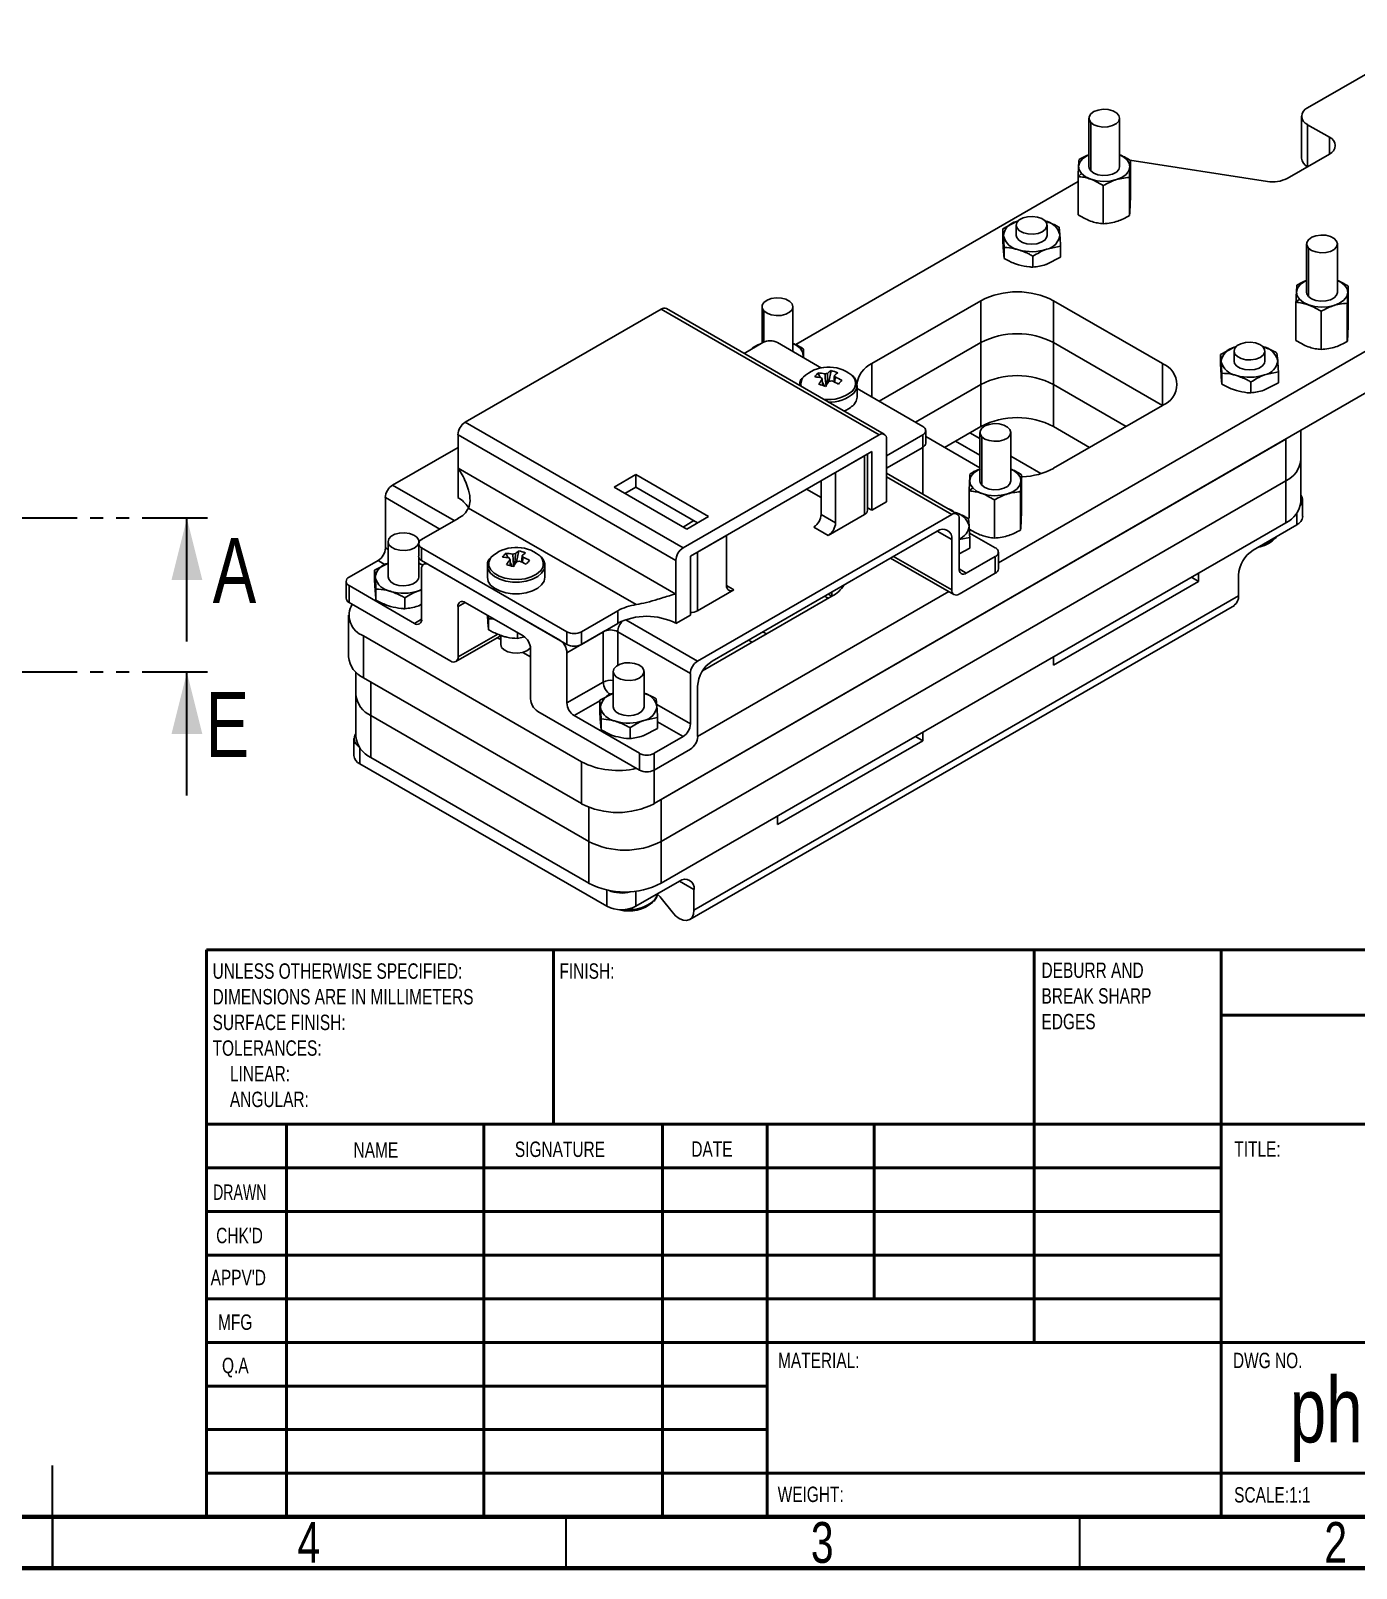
# Model space of a CAD drawing. Header units: millimetres. Extents: x 15 to 415, y 5 to 292.
# Drawn here: x 212.9 to 342, y 5 to 154.8 of the extents above; entities that cross this region are included whole.
import ezdxf

# ---------------------------------------------------------------- set-up
doc = ezdxf.new("R2010")
doc.units = ezdxf.units.MM
doc.linetypes.add('PHANTOM', pattern=[12.7, 6.35, -1.27, 1.27, -1.27, 1.27, -1.27])
doc.styles.add('SLDTEXTSTYLE0', font='TXT', dxfattribs={"width": 0.75})
doc.styles.add('SLDTEXTSTYLE1', font='TXT', dxfattribs={"width": 0.686449})

# ---------------------------------------------------------------- blocks, each defined once
blk = doc.blocks.new('SW_NOTE_0')
at = {"color": 0, "linetype": 'Continuous', "lineweight": 0, "char_height": 1.5, "attachment_point": 1, "style": 'SLDTEXTSTYLE0'}
for s, insert in [('UNLESS OTHERWISE SPECIFIED:', (0, 1.93)), ('DIMENSIONS ARE IN MILLIMETERS', (0, -0.57)), ('SURFACE FINISH:', (0, -3.07)), ('TOLERANCES:', (0, -5.57)), ('LINEAR:', (1.69, -8.07)), ('ANGULAR:', (1.69, -10.57))]:
    blk.add_mtext(s, dxfattribs=dict(at, insert=insert))
blk = doc.blocks.new('SW_NOTE_0_1')
at = {"color": 0, "linetype": 'Continuous', "lineweight": 0, "char_height": 1.5, "attachment_point": 1, "style": 'SLDTEXTSTYLE0'}
for s, insert in [('DEBURR AND', (0, 1.93)), ('BREAK SHARP', (0, -0.57)), ('EDGES', (0, -3.07))]:
    blk.add_mtext(s, dxfattribs=dict(at, insert=insert))

msp = doc.modelspace()

# ---------------------------------------------------------------- linework, layer by layer
at = {"color": 7, "linetype": 'Continuous', "lineweight": 25}
for p, q in [((350.24, 154.76), (337.22, 147.24)), ((315.92, 146.24), (315.92, 141.53)), ((316.1, 145.83), (316.1, 141.12)), ((318.92, 141.53), (318.92, 146.24)), ((336.63, 146.43), (336.63, 142.34)), ((337.22, 145.61), (339.34, 144.38)), ((339.34, 142.75), (335.24, 140.38)), ((315.22, 140.85), (314.87, 140.56)), ((333.31, 140.08), (319.92, 142.15)), ((319.97, 142.13), (319.97, 138.42)), ((314.87, 140.06), (287.38, 124.19)), ((314.87, 140.56), (314.87, 136.84)), ((317.33, 139.68), (317.33, 135.96)), ((319.88, 140.46), (319.88, 136.75)), ((369.75, 139.08), (307.11, 102.92)), ((369.75, 135), (273.58, 79.48)), ((307.53, 135.48), (308.87, 136.17)), ((307.53, 134.41), (307.53, 135.48)), ((308.85, 135.81), (308.85, 134.83)), ((309.03, 136.23), (308.87, 136.17)), ((311.85, 134.83), (311.85, 135.81)), ((313.03, 135.62), (313.1, 134.9)), ((307.67, 133.65), (307.6, 134.77)), ((307.67, 132.58), (307.6, 133.3)), ((307.67, 132.58), (307.67, 133.65)), ((313.16, 133.78), (311.82, 133.49)), ((313.16, 132.72), (313.16, 133.78)), ((337.13, 134), (337.13, 129.28)), ((337.31, 133.59), (337.31, 128.87)), ((340.13, 129.28), (340.13, 134)), ((310.48, 131.73), (310.48, 132.8)), ((313.16, 132.72), (311.82, 132.02)), ((341.18, 129.89), (341.18, 126.17)), ((274.29, 127.65), (255.2, 116.63)), ((295.5, 115.4), (274.29, 127.65)), ((296, 115.45), (274.79, 127.7)), ((284.1, 127.87), (284.1, 124.33)), ((287.1, 123.52), (287.1, 127.87)), ((294.79, 122.34), (305.4, 128.46)), ((305.4, 124.38), (305.4, 128.46)), ((312.47, 128.46), (323.08, 122.34)), ((312.47, 128.46), (312.47, 124.38)), ((336.43, 128.6), (336.09, 128.31)), ((336.09, 128.31), (336.09, 124.59)), ((338.54, 127.43), (338.54, 123.72)), ((341.09, 128.22), (341.09, 124.5)), ((282.36, 123.33), (284.19, 124.38)), ((285.6, 124.38), (289.9, 121.9)), ((305.4, 124.38), (295.5, 118.67)), ((305.4, 120.3), (305.4, 124.38)), ((323.08, 118.26), (312.47, 124.38)), ((312.47, 124.38), (312.47, 120.3)), ((288.15, 123.76), (288.15, 122.91)), ((328.75, 123.23), (330.09, 123.93)), ((328.75, 122.17), (328.75, 123.23)), ((330.06, 123.57), (330.06, 122.59)), ((330.24, 123.98), (330.09, 123.93)), ((333.06, 122.59), (333.06, 123.57)), ((334.24, 123.37), (334.31, 122.65)), ((289.56, 121.42), (289.77, 120.98)), ((290.83, 121.65), (290.6, 120.59)), ((328.88, 121.4), (328.82, 122.52)), ((328.88, 120.33), (328.88, 121.4)), ((334.38, 121.54), (333.04, 121.25)), ((334.38, 120.47), (334.38, 121.54)), ((287.75, 120.22), (287.75, 120.22)), ((289.98, 120.54), (290.15, 120.16)), ((293.35, 119.08), (293.35, 120.22)), ((293.35, 120.18), (293.35, 120.22)), ((293.38, 119.89), (293.35, 120.03)), ((293.35, 119.91), (299.74, 116.22)), ((305.4, 120.3), (299.04, 116.63)), ((305.4, 116.22), (305.4, 120.3)), ((319.54, 116.22), (312.47, 120.3)), ((312.47, 120.3), (312.47, 116.22)), ((328.88, 120.33), (328.82, 121.05)), ((331.7, 119.49), (331.7, 120.55)), ((334.38, 120.47), (333.04, 119.78)), ((312.47, 112.14), (323.08, 118.26)), ((275.7, 103.16), (254.49, 115.4)), ((254.49, 112.14), (254.49, 115.4)), ((255.2, 116.63), (276.41, 104.38)), ((295.5, 115.4), (276.41, 104.38)), ((296.21, 113.36), (299.74, 115.4)), ((299.74, 114.18), (299.74, 115.4)), ((300.04, 114.59), (300.04, 115.81)), ((305.4, 116.22), (301.87, 114.18)), ((305.31, 115.04), (304.34, 115.6)), ((305.31, 115.63), (305.31, 110.91)), ((308.31, 110.91), (308.31, 115.63)), ((316, 114.18), (312.47, 116.22)), ((336.56, 108.87), (336.56, 115.84)), ((248.12, 110.5), (254.49, 114.18)), ((335.1, 114.99), (274.29, 79.89)), ((296.21, 111.73), (296.21, 115)), ((299.74, 114.18), (296.21, 112.14)), ((296.21, 112.14), (299.74, 114.18)), ((299.74, 109.62), (299.74, 114.18)), ((300.04, 115.23), (305.31, 112.19)), ((305.31, 113.41), (302.92, 114.79)), ((305.49, 115.22), (305.49, 110.5)), ((335.1, 110.91), (335.1, 114.99)), ((277.12, 103.57), (294.79, 113.77)), ((291.26, 111.73), (294.09, 113.36)), ((294.09, 107.65), (294.09, 113.36)), ((294.38, 108.06), (294.38, 113.53)), ((294.79, 113.77), (294.79, 108.06)), ((311.25, 111.62), (308.31, 113.31)), ((254.49, 112.14), (275.7, 99.89)), ((254.49, 109.28), (254.49, 112.14)), ((269.69, 110.3), (271.81, 111.53)), ((278.88, 107.44), (271.81, 111.53)), ((271.81, 110.3), (271.81, 111.53)), ((335.1, 110.91), (274.29, 75.8)), ((289.84, 110.91), (289.84, 107.65)), ((291.26, 111.73), (291.26, 106.83)), ((296.21, 108.87), (296.21, 111.73)), ((303.07, 107.7), (296.21, 111.66)), ((309.36, 111.52), (309.36, 107.8)), ((335.1, 106.83), (335.1, 110.91)), ((269.69, 110.3), (276.76, 106.22)), ((270.75, 109.69), (271.81, 110.3)), ((277.82, 106.83), (271.81, 110.3)), ((288.43, 110.1), (289.84, 109.28)), ((304.61, 110.23), (304.27, 109.94)), ((304.27, 109.94), (304.27, 107.29)), ((309.27, 109.85), (309.27, 106.13)), ((247.42, 104.38), (247.42, 109.28)), ((271.84, 98.86), (255.52, 108.27)), ((294.38, 108.29), (294.79, 108.06)), ((294.79, 108.06), (296.21, 108.87)), ((306.72, 109.06), (306.72, 105.35)), ((336.74, 107.44), (336.74, 109.07)), ((250.95, 105.2), (254.49, 107.24)), ((335.1, 106.83), (274.29, 71.72)), ((277.47, 107.04), (276.41, 106.42)), ((278.88, 107.44), (276.76, 106.22)), ((277.82, 93.36), (302.57, 107.65)), ((290.55, 105.61), (289.14, 106.42)), ((289.84, 107.65), (291.26, 106.83)), ((290.55, 105.61), (294.09, 107.65)), ((303.28, 102.34), (303.28, 107.24)), ((304.19, 107.25), (304.26, 106.53)), ((336.16, 106.62), (331.92, 104.17)), ((247.68, 104.99), (247.68, 101.56)), ((250.68, 104.92), (250.68, 104.99)), ((277.82, 103.97), (280.65, 105.61)), ((279.24, 93.36), (301.16, 106.01)), ((280.65, 105.61), (280.65, 100.71)), ((302.57, 100.3), (302.57, 105.2)), ((304.33, 105.41), (303.28, 105.19)), ((306.81, 104.38), (304.3, 105.83)), ((304.33, 104.35), (304.33, 105.41)), ((250.66, 104.79), (250.66, 103.57)), ((250.68, 101.56), (250.68, 103.44)), ((250.95, 104.38), (265.09, 96.22)), ((250.95, 104.38), (250.95, 103.16)), ((259.16, 103.87), (259.36, 103.43)), ((260.42, 104.1), (260.19, 103.03)), ((277.12, 103.57), (277.12, 97.85)), ((277.82, 103.97), (277.82, 98.26)), ((296.62, 103.4), (302.78, 99.84)), ((304.33, 104.35), (303.28, 103.8)), ((306.81, 103.56), (303.99, 101.93)), ((306.81, 101.93), (306.81, 103.56)), ((307.11, 102.34), (307.11, 103.97)), ((243.88, 101.52), (246.71, 103.16)), ((246.37, 102.21), (247.71, 102.9)), ((246.37, 101.14), (246.37, 102.21)), ((251.09, 102.71), (250.68, 102.88)), ((250.95, 103.16), (265.09, 94.99)), ((250.95, 97.44), (250.95, 102.34)), ((251.37, 102.92), (251.16, 102.8)), ((251.66, 102.75), (264.39, 95.4)), ((257.35, 102.66), (257.35, 101.52)), ((259.57, 102.99), (259.75, 102.6)), ((262.94, 102.63), (262.95, 102.66)), ((262.95, 101.52), (262.95, 102.66)), ((275.7, 99.89), (275.7, 103.16)), ((303.28, 99.89), (306.81, 101.93)), ((326.61, 101.93), (326.61, 101.11)), ((243.59, 101.12), (243.59, 99.48)), ((243.88, 100.71), (243.88, 99.07)), ((250.25, 97.03), (243.88, 100.71)), ((246.5, 100.38), (246.44, 101.5)), ((246.5, 99.31), (246.5, 100.38)), ((326.61, 101.11), (312.47, 92.95)), ((326.61, 101.11), (325.91, 101.52)), ((330.5, 99.71), (330.5, 101.72)), ((253.78, 93.36), (243.88, 99.07)), ((246.5, 99.31), (246.44, 100.03)), ((249.32, 98.46), (249.32, 99.53)), ((250.95, 100.29), (250.66, 100.22)), ((250.95, 98.91), (250.66, 98.75)), ((255.2, 99.07), (260.85, 95.81)), ((275.7, 97.03), (275.7, 99.89)), ((277.47, 69.09), (330.5, 99.71)), ((277.82, 98.26), (281.36, 100.3)), ((302.28, 100.13), (277.82, 86.01)), ((290.9, 99.69), (278.3, 92.41)), ((290.55, 99.48), (290.19, 99.69)), ((290.9, 99.69), (290.55, 99.89)), ((243.83, 97.85), (243.83, 93.77)), ((254.49, 98.67), (254.49, 93.77)), ((257.36, 97.83), (257.4, 97.13)), ((257.45, 97.77), (257.47, 97.48)), ((257.47, 97.48), (257.47, 96.41)), ((266.51, 96.22), (270.04, 98.26)), ((270.04, 97.03), (270.04, 98.26)), ((277.12, 97.85), (275.7, 97.03)), ((277.05, 68.18), (330.09, 98.79)), ((258.65, 95.88), (258.65, 94.99)), ((260.28, 96.14), (260.28, 95.57)), ((268.63, 96.22), (265.09, 94.18)), ((265.09, 94.99), (265.09, 96.22)), ((270.04, 97.03), (266.51, 94.99)), ((266.51, 96.22), (266.51, 94.99)), ((268.63, 91.32), (268.63, 96.22)), ((277.12, 92.14), (270.04, 96.22)), ((284.54, 96.01), (284.18, 96.22)), ((266.51, 83.56), (245.3, 95.81)), ((245.3, 95.81), (245.3, 91.73)), ((254.28, 93.31), (258.52, 95.76)), ((258.32, 95.64), (258.65, 95.45)), ((260.28, 95.57), (260.97, 95.72)), ((261.47, 94.59), (261.55, 94.69)), ((261.56, 94.58), (261.56, 89.69)), ((283.12, 95.19), (282.77, 95.4)), ((260.79, 94.21), (261.56, 93.77)), ((265.09, 89.28), (265.09, 94.18)), ((312.47, 93.77), (312.47, 92.95)), ((244.54, 92.29), (244.54, 86.01)), ((266.51, 79.48), (245.3, 91.73)), ((269.61, 92.34), (269.61, 88.91)), ((272.61, 88.91), (272.61, 92.34)), ((277.12, 87.24), (277.12, 92.14)), ((265.09, 89.28), (268.63, 91.32)), ((268.29, 89.56), (269.63, 90.25)), ((277.82, 86.01), (277.82, 90.91)), ((272.17, 82.75), (262.27, 88.46)), ((268.29, 88.49), (268.29, 89.56)), ((268.43, 87.73), (268.36, 88.84)), ((273.79, 89.69), (273.85, 88.98)), ((267.22, 75.8), (246, 88.05)), ((246, 88.05), (246, 83.97)), ((272.17, 84.38), (265.8, 88.05)), ((268.43, 86.66), (268.36, 87.37)), ((268.43, 86.66), (268.43, 87.73)), ((271.24, 85.81), (271.24, 86.88)), ((273.92, 87.86), (272.58, 87.57)), ((273.92, 86.79), (273.92, 87.86)), ((244.36, 85.81), (244.36, 84.17)), ((273.92, 86.79), (272.58, 86.1)), ((273.58, 84.38), (276.41, 86.01)), ((285.6, 77.44), (299.74, 85.6)), ((299.74, 85.6), (299.04, 86.01)), ((299.74, 85.6), (299.74, 86.42)), ((267.22, 71.72), (246, 83.97)), ((272.17, 82.75), (272.17, 84.38)), ((273.58, 82.75), (277.12, 84.79)), ((273.58, 84.38), (273.58, 82.75)), ((244.94, 83.36), (268.98, 69.48)), ((266.51, 79.48), (266.51, 83.56)), ((274.29, 79.89), (274.29, 75.8)), ((285.6, 77.44), (285.6, 78.25)), ((267.22, 71.72), (267.22, 75.8)), ((274.29, 75.8), (274.29, 71.72)), ((271.81, 69.48), (276.05, 71.93)), ((277.47, 69.09), (277.47, 71.11)), ((275.33, 68.93), (274.27, 70.27))]:
    msp.add_line(p, q, dxfattribs=at)
at = {"color": 8, "linetype": 'Continuous', "lineweight": 25}
for p, q in [((337.22, 145.61), (337.22, 141.53)), ((339.34, 142.75), (339.34, 144.38)), ((284.28, 127.47), (284.28, 124.43)), ((294.79, 122.34), (294.79, 119.08)), ((323.08, 118.26), (323.08, 122.34)), ((302.57, 107.65), (296.21, 111.32)), ((248.12, 110.5), (254.13, 107.04)), ((252.72, 106.22), (247.42, 109.28)), ((336.16, 106.62), (336.16, 107.73)), ((302.57, 105.2), (301.16, 106.01)), ((247.42, 104.38), (247.68, 104.23)), ((296.91, 103.56), (302.57, 100.3)), ((247.41, 102.75), (246.71, 103.16)), ((303.28, 102.34), (303.99, 101.93)), ((280.65, 100.71), (281.36, 100.3)), ((255.2, 99.07), (254.49, 98.67)), ((290.9, 99.69), (290.9, 100.1)), ((250.25, 97.03), (250.95, 97.44)), ((270.84, 97.39), (277.82, 93.36)), ((254.49, 93.77), (258.36, 96)), ((270.04, 96.22), (270.04, 92.95)), ((246, 91.32), (246, 88.05)), ((268.29, 89.49), (265.8, 88.05)), ((273.84, 89.13), (277.12, 87.24)), ((276.41, 86.01), (273.92, 87.45)), ((244.94, 84.87), (244.94, 83.36)), ((273.58, 82.75), (273.58, 79.48)), ((267.22, 75.8), (267.22, 79.14)), ((277.47, 71.11), (276.05, 71.93)), ((268.98, 69.48), (268.98, 71.06)), ((271.81, 70.94), (271.81, 69.48))]:
    msp.add_line(p, q, dxfattribs=at)
at = {"color": 7, "linetype": 'PHANTOM', "lineweight": 35}
for p, q in [((230.09, 107.27), (30.45, 107.27)), ((230.09, 92.27), (30.45, 92.27))]:
    msp.add_line(p, q, dxfattribs=at)
at = {"color": 7, "linetype": 'Continuous', "lineweight": 35}
for p, q in [((228.09, 95.27), (228.09, 107.27)), ((228.09, 80.27), (228.09, 92.27)), ((215, 5), (215, 15)), ((215, 10), (215, 5)), ((265, 10), (265, 5)), ((315, 10), (315, 5))]:
    msp.add_line(p, q, dxfattribs=at)
at = {"color": 7, "linetype": 'Continuous', "lineweight": 50}
for p, q in [((230, 65.25), (410, 65.25)), ((230, 65.25), (230, 10)), ((263.8, 48.25), (263.8, 65.25)), ((310.6, 65.25), (310.6, 27)), ((328.8, 65.25), (328.8, 10)), ((410, 58.88), (328.8, 58.88)), ((410, 48.25), (230, 48.25)), ((237.8, 48.25), (237.8, 10)), ((256.99, 48.25), (256.99, 10)), ((274.4, 48.25), (274.4, 10)), ((284.6, 10), (284.6, 48.25)), ((295, 31.25), (295, 48.25)), ((328.8, 44), (230, 44)), ((328.8, 39.75), (230, 39.75)), ((328.8, 35.5), (230, 35.5)), ((328.8, 31.25), (230, 31.25)), ((284.6, 27), (230, 27)), ((284.6, 27), (410, 27)), ((284.6, 22.75), (230, 22.75)), ((284.6, 18.5), (230, 18.5)), ((230, 14.25), (410, 14.25))]:
    msp.add_line(p, q, dxfattribs=at)
at = {"color": 7, "linetype": 'Continuous', "lineweight": 70}
for p, q in [((410, 10), (20, 10)), ((415, 5), (15, 5))]:
    msp.add_line(p, q, dxfattribs=at)
at = {"color": 7, "linetype": 'Continuous', "lineweight": 25, "flags": 128}
for points in [[(316.1, 145.83), (316.4, 145.61), (316.81, 145.45), (317.29, 145.38), (317.78, 145.4), (318.24, 145.52), (318.6, 145.71), (318.84, 145.96), (318.92, 146.24), (318.84, 146.52), (318.61, 146.77), (318.25, 146.97), (317.8, 147.08), (317.3, 147.11), (316.82, 147.04), (316.41, 146.88), (316.1, 146.66), (315.94, 146.39), (315.94, 146.1), (316.1, 145.83)], [(315.22, 140.85), (314.99, 141.2), (314.92, 141.57), (315.03, 141.95), (315.3, 142.29), (315.71, 142.58), (315.92, 142.68)], [(318.92, 142.68), (319.24, 142.52), (319.62, 142.21), (319.85, 141.86), (319.92, 141.48), (319.81, 141.11), (319.54, 140.77), (319.13, 140.48), (318.6, 140.26), (317.99, 140.12), (317.34, 140.09), (316.7, 140.15), (316.1, 140.3), (315.6, 140.54), (315.22, 140.85), (315.22, 140.85)], [(316.1, 141.12), (315.94, 141.39), (315.92, 141.53)], [(318.92, 141.53), (318.92, 141.52), (318.84, 141.24), (318.6, 140.99), (318.24, 140.8), (317.78, 140.69), (317.29, 140.67), (316.81, 140.74), (316.4, 140.89), (316.1, 141.12)], [(311.68, 135.41), (311.38, 135.18), (310.97, 135.02), (310.5, 134.95), (310, 134.97), (309.55, 135.08), (309.18, 135.27), (308.94, 135.52), (308.85, 135.8), (308.92, 136.08), (309.15, 136.33), (309.51, 136.53), (309.96, 136.65), (310.45, 136.68), (310.93, 136.61), (311.35, 136.46), (311.66, 136.24), (311.83, 135.97), (311.83, 135.68), (311.68, 135.41)], [(308.85, 134.83), (308.9, 134.61), (309.11, 134.35), (309.45, 134.14), (309.88, 134.01), (310.37, 133.97), (310.86, 134.02), (311.29, 134.16), (311.62, 134.37), (311.81, 134.63), (311.85, 134.83)], [(337.31, 133.59), (337.61, 133.36), (338.03, 133.21), (338.5, 133.13), (339, 133.16), (339.45, 133.27), (339.81, 133.46), (340.05, 133.71), (340.13, 133.99), (340.05, 134.27), (339.82, 134.53), (339.46, 134.72), (339.01, 134.84), (338.52, 134.86), (338.04, 134.79), (337.62, 134.64), (337.32, 134.41), (337.16, 134.14), (337.15, 133.86), (337.31, 133.59)], [(336.43, 128.6), (336.2, 128.95), (336.14, 129.33), (336.24, 129.7), (336.51, 130.04), (336.92, 130.33), (337.13, 130.44)], [(340.13, 130.44), (340.46, 130.27), (340.84, 129.96), (341.07, 129.61), (341.13, 129.24), (341.03, 128.86), (340.76, 128.52), (340.34, 128.23), (339.81, 128.01), (339.2, 127.88), (338.55, 127.84), (337.91, 127.9), (337.32, 128.06), (336.81, 128.29), (336.43, 128.6), (336.43, 128.6)], [(337.31, 128.87), (337.15, 129.14), (337.13, 129.28)], [(340.13, 129.28), (340.13, 129.28), (340.05, 129), (339.81, 128.75), (339.45, 128.55), (339, 128.44), (338.5, 128.42), (338.03, 128.49), (337.61, 128.65), (337.31, 128.87)], [(284.28, 127.47), (284.58, 127.24), (284.99, 127.08), (285.47, 127.01), (285.96, 127.03), (286.42, 127.15), (286.78, 127.34), (287.02, 127.59), (287.1, 127.87), (287.02, 128.15), (286.79, 128.4), (286.43, 128.6), (285.98, 128.71), (285.48, 128.74), (285, 128.67), (284.59, 128.51), (284.28, 128.29), (284.12, 128.02), (284.12, 127.74), (284.28, 127.47)], [(287.1, 124.31), (287.42, 124.15), (287.8, 123.84), (288.04, 123.49), (288.1, 123.11), (288.08, 122.96)], [(332.89, 123.17), (332.6, 122.94), (332.19, 122.78), (331.71, 122.7), (331.22, 122.72), (330.76, 122.83), (330.39, 123.02), (330.15, 123.27), (330.06, 123.55), (330.14, 123.84), (330.37, 124.09), (330.72, 124.28), (331.17, 124.4), (331.66, 124.43), (332.14, 124.36), (332.56, 124.21), (332.87, 123.99), (333.04, 123.72), (333.05, 123.44), (332.89, 123.17)], [(330.06, 122.59), (330.11, 122.36), (330.32, 122.1), (330.66, 121.9), (331.1, 121.76), (331.59, 121.72), (332.07, 121.77), (332.5, 121.91), (332.83, 122.12), (333.02, 122.39), (333.06, 122.59)], [(293.03, 118.33), (293.27, 118.69), (293.35, 119.08)], [(305.49, 115.22), (305.79, 114.99), (306.21, 114.84), (306.68, 114.77), (307.18, 114.79), (307.63, 114.9), (307.99, 115.09), (308.23, 115.34), (308.31, 115.62), (308.23, 115.91), (308, 116.16), (307.64, 116.35), (307.19, 116.47), (306.7, 116.49), (306.22, 116.42), (305.8, 116.27), (305.5, 116.04), (305.34, 115.77), (305.33, 115.49), (305.49, 115.22)], [(304.61, 110.23), (304.38, 110.58), (304.32, 110.96), (304.42, 111.33), (304.69, 111.67), (305.1, 111.96), (305.31, 112.07)], [(308.31, 112.07), (308.64, 111.9), (309.02, 111.59), (309.25, 111.24), (309.31, 110.87), (309.21, 110.49), (308.94, 110.15), (308.52, 109.86), (307.99, 109.64), (307.38, 109.51), (306.73, 109.47), (306.09, 109.53), (305.5, 109.69), (304.99, 109.92), (304.61, 110.23)], [(305.49, 110.5), (305.33, 110.77), (305.31, 110.91)], [(308.31, 110.91), (308.31, 110.91), (308.23, 110.63), (307.99, 110.38), (307.63, 110.19), (307.18, 110.07), (306.68, 110.05), (306.21, 110.12), (305.79, 110.28), (305.49, 110.5)], [(250.51, 104.59), (250.22, 104.37), (249.81, 104.21), (249.33, 104.13), (248.84, 104.15), (248.38, 104.26), (248.02, 104.45), (247.77, 104.7), (247.69, 104.98), (247.76, 105.26), (247.99, 105.52), (248.35, 105.71), (248.79, 105.83), (249.29, 105.86), (249.77, 105.79), (250.18, 105.64), (250.49, 105.42), (250.66, 105.15), (250.67, 104.86), (250.51, 104.59)], [(247.68, 101.56), (247.74, 101.34), (247.94, 101.08), (248.28, 100.87), (248.72, 100.74), (249.21, 100.7), (249.69, 100.75), (250.12, 100.89), (250.45, 101.1), (250.64, 101.36), (250.68, 101.56)], [(250.95, 100.35), (250.95, 100.35), (250.66, 100.22)], [(257.35, 101.52), (257.35, 101.52), (257.43, 101.13), (257.67, 100.77), (258.05, 100.45), (258.56, 100.19), (259.16, 100.01), (259.81, 99.92), (260.49, 99.92), (261.14, 100.01), (261.74, 100.2), (262.25, 100.46), (262.63, 100.78)], [(262.63, 100.78), (262.87, 101.14), (262.95, 101.52)], [(258.64, 95.88), (258.61, 95.83), (258.52, 95.76), (258.52, 95.76)], [(258.65, 94.99), (258.65, 94.98), (258.73, 94.7), (258.98, 94.45), (259.34, 94.26), (259.8, 94.15), (260.29, 94.13), (260.77, 94.2), (261.18, 94.36), (261.47, 94.59)], [(272.43, 91.94), (272.14, 91.71), (271.73, 91.55), (271.25, 91.48), (270.76, 91.5), (270.3, 91.61), (269.94, 91.8), (269.69, 92.05), (269.61, 92.33), (269.68, 92.61), (269.91, 92.86), (270.27, 93.06), (270.72, 93.18), (271.21, 93.2), (271.69, 93.14), (272.1, 92.99), (272.41, 92.76), (272.58, 92.49), (272.59, 92.21), (272.43, 91.94)], [(269.61, 88.91), (269.66, 88.68), (269.86, 88.43), (270.2, 88.22), (270.64, 88.09), (271.13, 88.04), (271.61, 88.1), (272.04, 88.23), (272.37, 88.45), (272.56, 88.71), (272.61, 88.91)], [(275.33, 68.93), (275.67, 68.56), (276.04, 68.29), (276.41, 68.13), (276.75, 68.09), (277.05, 68.18), (277.28, 68.38), (277.42, 68.7), (277.47, 69.09)]]:
    msp.add_lwpolyline(points, dxfattribs=at)
at = {"color": 8, "linetype": 'Continuous', "lineweight": 25, "flags": 128}
for points in [[(293.03, 119.47), (293.27, 119.83), (293.35, 120.18)], [(257.68, 103.45), (257.64, 103.39), (257.49, 103.01), (257.5, 102.62), (257.68, 102.25), (258.02, 101.92), (258.49, 101.64), (259.06, 101.44), (259.7, 101.33), (260.37, 101.31), (261.03, 101.39), (261.63, 101.57), (262.13, 101.82), (262.52, 102.14)], [(257.35, 102.64), (257.43, 102.27), (257.67, 101.91), (258.05, 101.59), (258.56, 101.33), (259.16, 101.15), (259.81, 101.06), (260.49, 101.06), (261.14, 101.15), (261.74, 101.34), (262.25, 101.6), (262.63, 101.92)], [(262.63, 101.92), (262.87, 102.28), (262.94, 102.63)], [(273.9, 70.68), (273.83, 70.4), (273.59, 70.04)]]:
    msp.add_lwpolyline(points, dxfattribs=at)
at = {"color": 7, "linetype": 'Continuous', "lineweight": 25}
for centre, radius, start, end in [((337.53, 146.43), 0.873, 110.7834, 249.2166), ((339.03, 143.57), 0.873, 290.7834, 69.2166), ((337.63, 142.44), 1.01, 185.6948, 245.6253), ((333.83, 143.11), 3.07, 260.2289, 297.3572), ((309.19, 134.61), 1.6, 101.4493, 174.3177), ((311.34, 134.45), 1.81, 14.4265, 81.0762), ((311.51, 135.06), 1.6, 281.4493, 354.3177), ((309.36, 135.22), 1.81, 194.4265, 261.0762), ((310.35, 137.75), 4.51, 253.6625, 289.1546), ((308.94, 121.64), 7.69, 62.6097, 117.3903), ((274.58, 127.24), 0.503, 65.6929, 125.6176), ((284.89, 123.02), 1.54, 62.6097, 117.3903), ((308.94, 117.56), 7.69, 62.6097, 117.3903), ((330.4, 122.36), 1.6, 101.4493, 174.3177), ((332.55, 122.2), 1.81, 14.4265, 81.0762), ((290.58, 118.39), 3.61, 51.4528, 133.5962), ((291.39, 119.43), 2.7, 132.4681, 143.2989), ((289.32, 116.78), 4.65, 78.8008, 86.9677), ((290.54, 120.33), 1.06, 93.0249, 107.532), ((292.16, 119.56), 2.48, 122.5207, 132.5263), ((289.92, 117.45), 4.3, 68.6623, 77.8027), ((292.82, 119.36), 2.48, 122.5207, 132.5263), ((295.83, 120.05), 2.51, 114.3747, 174.3052), ((322.3, 120.3), 2.18, 290.7834, 69.2166), ((330.57, 122.97), 1.81, 194.4265, 261.0762), ((332.72, 122.81), 1.6, 281.4493, 354.3177), ((288.98, 116.4), 4.65, 78.8008, 86.9677), ((295.29, 116.75), 6.7, 142.7229, 147.8771), ((287.07, 110.69), 9.96, 71.2611, 75.2039), ((290.16, 121.02), 0.292, 191.3397, 225.7655), ((295.95, 116.55), 6.7, 142.7229, 147.8771), ((290.56, 121.67), 1.06, 273.0249, 287.532), ((288.55, 114.93), 6.18, 61.0865, 67.8401), ((290.94, 120.98), 0.292, 11.3397, 45.7655), ((288.89, 115.31), 6.18, 61.0865, 67.8401), ((306.5, 107.16), 19.94, 137.1499, 138.6171), ((308.94, 113.48), 7.69, 62.6097, 117.3903), ((331.56, 125.51), 4.51, 253.6625, 289.1546), ((291.21, 120.14), 2.56, 289.8499, 315.1754), ((308.94, 109.39), 7.69, 62.6097, 117.3903), ((256.02, 115.33), 1.54, 122.6055, 177.3945), ((295.78, 115.07), 0.437, 350.786, 129.2033), ((299.59, 115.81), 0.437, 290.7834, 69.2166), ((299.54, 114.64), 0.503, 294.3747, 354.3052), ((334.06, 113.2), 2.51, 294.3747, 354.3052), ((309.14, 118.36), 7.06, 272.4759, 298.1835), ((248.95, 109.21), 1.54, 122.6055, 177.3945), ((335.98, 109.07), 0.757, 317.0901, 39.5357), ((253.34, 107.09), 2.47, 30.5384, 62.4193), ((253.35, 109.41), 2.45, 297.6449, 332.3489), ((293.88, 108.11), 0.503, 294.3747, 354.3052), ((301.88, 106.93), 1.32, 42.0995, 77.9059), ((302.5, 106.08), 1.81, 14.4265, 81.0762), ((334.06, 109.12), 2.51, 294.3747, 354.3052), ((288.31, 107.72), 1.54, 302.6055, 357.3945), ((289.72, 106.9), 1.54, 302.6055, 357.3945), ((302.85, 107.31), 0.437, 350.786, 129.2033), ((302.78, 106.65), 1.49, 289.7665, 355.5278), ((335.74, 107.54), 1.01, 294.3747, 354.3052), ((251.11, 104.79), 0.437, 110.7834, 249.2166), ((301.71, 105.34), 0.873, 350.786, 129.2033), ((331.94, 107.33), 2.92, 278.6131, 313.1359), ((245.88, 104.45), 1.54, 302.6055, 357.3945), ((251.16, 103.62), 0.503, 185.6948, 245.6253), ((260.17, 100.83), 3.61, 51.4528, 133.5962), ((260.98, 101.87), 2.7, 132.4681, 143.2989), ((258.57, 98.85), 4.65, 78.8008, 86.9677), ((258.91, 99.22), 4.65, 78.8008, 86.9677), ((259.76, 103.47), 0.292, 191.3397, 225.7655), ((260.13, 102.78), 1.06, 93.0249, 107.532), ((261.76, 102.01), 2.48, 122.5207, 132.5263), ((259.51, 99.9), 4.3, 68.6623, 77.8027), ((262.41, 101.81), 2.48, 122.5207, 132.5263), ((260.53, 103.43), 0.292, 11.3397, 45.7655), ((258.48, 97.76), 6.18, 61.0865, 67.8401), ((277.24, 103.09), 1.54, 122.6055, 177.3945), ((306.66, 103.97), 0.437, 290.7834, 69.2166), ((333.57, 101.58), 3.07, 122.6055, 177.3945), ((248.03, 101.34), 1.6, 101.4493, 174.3177), ((249.62, 100.04), 3.05, 61.6573, 69.5746), ((251.38, 102.41), 0.437, 50.7967, 189.214), ((264.89, 99.2), 6.7, 142.7229, 147.8771), ((256.67, 93.13), 9.96, 71.2611, 75.2039), ((265.54, 99), 6.7, 142.7229, 147.8771), ((260.16, 104.12), 1.06, 273.0249, 287.532), ((258.14, 97.38), 6.18, 61.0865, 67.8401), ((276.09, 89.61), 19.94, 137.1499, 138.6171), ((303.71, 102.27), 0.437, 170.786, 309.2033), ((306.61, 102.39), 0.503, 294.3747, 354.3052), ((244.04, 101.12), 0.437, 110.7834, 249.2166), ((248.19, 101.95), 1.81, 194.4265, 261.0762), ((281.08, 100.64), 0.437, 170.786, 309.2033), ((289.44, 102.46), 3.14, 297.7348, 327.5994), ((244.09, 99.53), 0.503, 185.6948, 245.6253), ((246.04, 97.83), 2.15, 150.0058, 249.748), ((249.18, 104.48), 4.51, 253.6625, 289.1546), ((254.92, 98.74), 0.437, 50.7967, 189.214), ((272.56, 93.7), 5.21, 97.9773, 118.8888), ((303, 100.23), 0.437, 170.786, 309.2033), ((329.5, 99.61), 1, 305.5805, 5.7317), ((250.52, 97.37), 0.437, 230.7967, 9.214), ((272.87, 91.58), 6.15, 62.6097, 117.3903), ((277.14, 99.53), 1.44, 268.8559, 298.0402), ((265.8, 97.58), 1.54, 242.6097, 297.3903), ((269.34, 94.85), 1.54, 62.6097, 117.3903), ((260.02, 94.51), 1.54, 2.6055, 57.3945), ((263.56, 94.11), 1.54, 2.6055, 57.3945), ((265.8, 96.36), 1.54, 242.6097, 297.3903), ((246.33, 94.02), 2.51, 185.6948, 245.6253), ((254.06, 93.7), 0.437, 230.7967, 9.214), ((278.65, 92.07), 1.54, 122.6055, 177.3945), ((280.89, 90.77), 3.07, 122.6055, 177.3945), ((247.04, 90.34), 2.51, 185.6948, 245.6253), ((269.95, 88.68), 1.6, 101.4493, 174.3177), ((270.17, 91.39), 1.54, 182.6055, 237.3945), ((272.18, 88.57), 1.72, 13.6681, 75.6238), ((263.09, 89.76), 1.54, 182.6055, 237.3945), ((266.63, 89.35), 1.54, 182.6055, 237.3945), ((270.11, 89.29), 1.81, 194.4265, 261.0762), ((272.26, 89.14), 1.6, 281.4493, 354.3177), ((271.1, 91.83), 4.51, 253.6625, 289.1546), ((275.58, 87.31), 1.54, 302.6055, 357.3945), ((245.2, 85.8), 0.823, 143.5528, 241.5183), ((247.04, 86.26), 2.51, 185.6948, 245.6253), ((276.29, 86.08), 1.54, 302.6055, 357.3945), ((245.36, 84.27), 1.01, 185.6948, 245.6253), ((272.87, 85.74), 1.54, 242.6097, 297.3903), ((270.06, 90.44), 7.74, 242.7018, 283.5576), ((272.87, 84.11), 1.54, 242.6097, 297.3903), ((270.04, 86.3), 7.69, 242.6097, 297.3903), ((270.75, 82.63), 7.69, 242.6097, 297.3903), ((276.61, 71.25), 0.873, 350.786, 129.2033), ((270.75, 78.55), 7.69, 242.6097, 297.3903), ((270.41, 73.97), 3.2, 246.5859, 286.0739), ((271.95, 68.46), 2.95, 38.0091, 48.8334), ((270.4, 72.21), 3.07, 242.6097, 297.3903), ((271.12, 72.68), 3.66, 255.5961, 310.0334)]:
    msp.add_arc(centre, radius, start, end, dxfattribs=at)
at = {"color": 8, "linetype": 'Continuous', "lineweight": 25}
for centre, radius, start, end in [((288.85, 120.4), 0.973, 141.9702, 197.1446), ((292.15, 120.41), 1.05, 317.0167, 49.9581), ((290.61, 122.42), 3.58, 261.0336, 310.2377), ((290.74, 122.03), 3.44, 266.7515, 311.786), ((332.22, 107.09), 2.52, 280.4685, 319.5262), ((261.75, 102.85), 1.05, 317.0167, 49.9581), ((271.62, 96.13), 1.58, 133.6969, 176.9429), ((269.34, 89.95), 1.54, 79.9453, 117.3199), ((271.23, 72.75), 3.59, 264.5467, 310.9636)]:
    msp.add_arc(centre, radius, start, end, dxfattribs=at)
at = {"color": 7, "linetype": 'Continuous', "lineweight": 25}
for points, knots in [([(314.97, 142.22), (315.21, 142.36), (315.53, 142.54), (315.85, 142.65), (315.92, 142.68)], [0, 0, 0, 0, 0.784548, 1, 1, 1, 1]), ([(318.92, 142.68), (319.08, 142.61), (319.43, 142.46), (319.78, 142.25), (319.97, 142.13)], [0, 0, 0, 0, 0.446039, 1, 1, 1, 1]), ([(314.87, 140.56), (314.88, 140.78), (314.9, 141.19), (314.92, 141.65), (314.94, 141.99), (314.96, 142.14), (314.97, 142.22)], [0, 0, 0, 0, 0.295402, 0.554813, 0.763087, 1, 1, 1, 1]), ([(319.97, 142.13), (319.96, 142.03), (319.94, 141.83), (319.92, 141.43), (319.9, 140.97), (319.88, 140.64), (319.88, 140.46)], [0, 0, 0, 0, 0.295402, 0.554813, 0.763087, 1, 1, 1, 1]), ([(317.33, 139.68), (317.09, 139.82), (316.64, 140.09), (316.01, 140.35), (315.42, 140.5), (315.06, 140.54), (314.87, 140.56)], [0, 0, 0, 0, 0.295402, 0.554813, 0.763087, 1, 1, 1, 1]), ([(319.88, 140.46), (319.63, 140.45), (319.16, 140.41), (318.5, 140.24), (317.9, 139.99), (317.53, 139.79), (317.33, 139.68)], [0, 0, 0, 0, 0.295402, 0.554813, 0.763087, 1, 1, 1, 1]), ([(319.88, 136.75), (319.89, 136.85), (319.9, 137.05), (319.93, 137.45), (319.95, 137.91), (319.96, 138.24), (319.97, 138.42)], [0, 0, 0, 0, 0.295402, 0.554813, 0.763087, 1, 1, 1, 1]), ([(314.87, 136.84), (315.11, 136.7), (315.56, 136.43), (316.2, 136.17), (316.78, 136.02), (317.14, 135.98), (317.33, 135.96)], [0, 0, 0, 0, 0.2954024, 0.554813, 0.7630869, 1, 1, 1, 1]), ([(317.33, 135.96), (317.58, 135.98), (318.04, 136.01), (318.7, 136.19), (319.31, 136.44), (319.68, 136.64), (319.88, 136.75)], [0, 0, 0, 0, 0.2954024, 0.554813, 0.7630869, 1, 1, 1, 1]), ([(307.6, 134.77), (307.6, 134.79), (307.58, 135.09), (307.56, 135.29), (307.53, 135.48)], [0, 0, 0, 0, 0.07015, 1, 1, 1, 1]), ([(308.87, 136.17), (308.91, 136.19), (308.96, 136.21), (309.02, 136.22), (309.04, 136.22)], [0, 0, 0, 0, 0.565378, 1, 1, 1, 1]), ([(313.03, 135.62), (312.91, 135.68), (312.45, 135.94), (311.98, 136.11), (311.62, 136.24)], [0, 0, 0, 0, 0.257551, 1, 1, 1, 1]), ([(313.1, 134.9), (313.1, 134.88), (313.12, 134.57), (313.14, 134.16), (313.16, 133.78)], [0, 0, 0, 0, 0.07015, 1, 1, 1, 1]), ([(307.6, 133.3), (307.6, 133.32), (307.58, 133.63), (307.56, 134.03), (307.53, 134.41)], [0, 0, 0, 0, 0.07015, 1, 1, 1, 1]), ([(309.08, 133.43), (308.95, 133.46), (308.47, 133.59), (308.01, 133.63), (307.67, 133.65)], [0, 0, 0, 0, 0.268634, 1, 1, 1, 1]), ([(310.48, 132.8), (310.37, 132.87), (309.91, 133.12), (309.43, 133.3), (309.08, 133.43)], [0, 0, 0, 0, 0.257551, 1, 1, 1, 1]), ([(311.82, 133.49), (311.79, 133.48), (311.34, 133.31), (310.9, 133.05), (310.48, 132.8)], [0, 0, 0, 0, 0.07015, 1, 1, 1, 1]), ([(309.08, 131.96), (308.95, 132), (308.47, 132.15), (308.01, 132.4), (307.67, 132.58)], [0, 0, 0, 0, 0.268634, 1, 1, 1, 1]), ([(310.48, 131.73), (310.37, 131.74), (309.91, 131.76), (309.43, 131.87), (309.08, 131.96)], [0, 0, 0, 0, 0.257551, 1, 1, 1, 1]), ([(311.82, 132.02), (311.79, 132.01), (311.34, 131.85), (310.9, 131.79), (310.48, 131.73)], [0, 0, 0, 0, 0.07015, 1, 1, 1, 1]), ([(336.18, 129.98), (336.42, 130.12), (336.74, 130.3), (337.06, 130.41), (337.13, 130.43)], [0, 0, 0, 0, 0.784548, 1, 1, 1, 1]), ([(340.13, 130.44), (340.29, 130.37), (340.65, 130.21), (340.99, 130), (341.18, 129.89)], [0, 0, 0, 0, 0.446039, 1, 1, 1, 1]), ([(336.09, 128.31), (336.1, 128.53), (336.11, 128.94), (336.14, 129.4), (336.16, 129.74), (336.17, 129.9), (336.18, 129.98)], [0, 0, 0, 0, 0.295402, 0.554813, 0.763087, 1, 1, 1, 1]), ([(341.18, 129.89), (341.17, 129.78), (341.16, 129.59), (341.13, 129.18), (341.11, 128.73), (341.1, 128.4), (341.09, 128.22)], [0, 0, 0, 0, 0.295402, 0.554813, 0.763087, 1, 1, 1, 1]), ([(338.54, 127.43), (338.3, 127.57), (337.86, 127.84), (337.22, 128.1), (336.64, 128.25), (336.28, 128.29), (336.09, 128.31)], [0, 0, 0, 0, 0.2954024, 0.554813, 0.7630869, 1, 1, 1, 1]), ([(341.09, 128.22), (340.84, 128.2), (340.38, 128.17), (339.72, 127.99), (339.11, 127.74), (338.74, 127.54), (338.54, 127.43)], [0, 0, 0, 0, 0.295402, 0.554813, 0.763087, 1, 1, 1, 1]), ([(341.09, 124.5), (341.1, 124.61), (341.12, 124.8), (341.14, 125.21), (341.16, 125.66), (341.17, 125.99), (341.18, 126.17)], [0, 0, 0, 0, 0.295402, 0.554813, 0.763087, 1, 1, 1, 1]), ([(287.1, 124.31), (287.26, 124.25), (287.61, 124.09), (287.96, 123.88), (288.15, 123.76)], [0, 0, 0, 0, 0.446039, 1, 1, 1, 1]), ([(336.09, 124.59), (336.32, 124.45), (336.77, 124.18), (337.41, 123.93), (337.99, 123.77), (338.35, 123.74), (338.54, 123.72)], [0, 0, 0, 0, 0.2954024, 0.554813, 0.7630869, 1, 1, 1, 1]), ([(338.54, 123.72), (338.79, 123.73), (339.25, 123.77), (339.91, 123.94), (340.52, 124.19), (340.89, 124.39), (341.09, 124.5)], [0, 0, 0, 0, 0.295402, 0.554813, 0.763087, 1, 1, 1, 1]), ([(283.15, 123.85), (283.39, 124), (283.67, 124.16), (283.95, 124.26), (283.99, 124.27)], [0, 0, 0, 0, 0.890539, 1, 1, 1, 1]), ([(288.15, 123.76), (288.14, 123.66), (288.12, 123.46), (288.1, 123.16), (288.1, 122.97), (288.09, 122.94)], [0, 0, 0, 0, 0.499341, 0.937842, 1, 1, 1, 1]), ([(328.82, 122.52), (328.81, 122.54), (328.79, 122.85), (328.77, 123.05), (328.75, 123.23)], [0, 0, 0, 0, 0.0701503, 1, 1, 1, 1]), ([(330.09, 123.93), (330.12, 123.94), (330.18, 123.96), (330.23, 123.97), (330.26, 123.98)], [0, 0, 0, 0, 0.565378, 1, 1, 1, 1]), ([(334.24, 123.37), (334.12, 123.44), (333.67, 123.69), (333.19, 123.86), (332.84, 123.99)], [0, 0, 0, 0, 0.257551, 1, 1, 1, 1]), ([(290.33, 120.11), (290.33, 120.12), (290.3, 120.47), (290.26, 120.88), (290.23, 121.28), (290.22, 121.34)], [0, 0, 0, 0, 0.026259, 0.86457, 1, 1, 1, 1]), ([(290.48, 121.39), (290.48, 121.33), (290.47, 120.98), (290.45, 120.64), (290.44, 120.35)], [0, 0, 0, 0, 0.16498, 1, 1, 1, 1]), ([(328.82, 121.05), (328.81, 121.07), (328.79, 121.38), (328.77, 121.79), (328.75, 122.17)], [0, 0, 0, 0, 0.0701503, 1, 1, 1, 1]), ([(330.29, 121.18), (330.16, 121.21), (329.69, 121.35), (329.22, 121.38), (328.88, 121.4)], [0, 0, 0, 0, 0.268634, 1, 1, 1, 1]), ([(334.31, 122.65), (334.31, 122.63), (334.33, 122.32), (334.36, 121.91), (334.38, 121.54)], [0, 0, 0, 0, 0.07015, 1, 1, 1, 1]), ([(287.99, 120.9), (287.95, 120.86), (287.83, 120.71), (287.75, 120.46), (287.77, 120.26), (287.77, 120.19)], [0, 0, 0, 0, 0.197763, 0.71749, 1, 1, 1, 1]), ([(289.99, 120.2), (289.98, 120.35), (289.97, 120.55), (289.96, 120.76), (289.96, 120.81)], [0, 0, 0, 0, 0.747454, 1, 1, 1, 1]), ([(291.11, 120.55), (291.12, 120.71), (291.13, 120.92), (291.14, 121.13), (291.14, 121.19)], [0, 0, 0, 0, 0.732503, 1, 1, 1, 1]), ([(291.22, 121.04), (291.22, 120.99), (291.2, 120.81), (291.18, 120.64), (291.17, 120.52)], [0, 0, 0, 0, 0.304565, 1, 1, 1, 1]), ([(293.33, 120.17), (293.34, 120.24), (293.36, 120.44), (293.22, 120.77), (293.06, 121.03), (292.91, 121.15), (292.88, 121.17)], [0, 0, 0, 0, 0.186832, 0.551128, 0.917266, 1, 1, 1, 1]), ([(330.29, 119.71), (330.16, 119.75), (329.69, 119.91), (329.22, 120.15), (328.88, 120.33)], [0, 0, 0, 0, 0.268634, 1, 1, 1, 1]), ([(331.7, 120.55), (331.58, 120.62), (331.12, 120.88), (330.64, 121.05), (330.29, 121.18)], [0, 0, 0, 0, 0.257551, 1, 1, 1, 1]), ([(333.04, 121.25), (333.01, 121.23), (332.55, 121.07), (332.11, 120.8), (331.7, 120.55)], [0, 0, 0, 0, 0.07015, 1, 1, 1, 1]), ([(331.7, 119.49), (331.58, 119.49), (331.12, 119.51), (330.64, 119.63), (330.29, 119.71)], [0, 0, 0, 0, 0.257551, 1, 1, 1, 1]), ([(333.04, 119.78), (333.01, 119.77), (332.55, 119.6), (332.11, 119.54), (331.7, 119.49)], [0, 0, 0, 0, 0.07015, 1, 1, 1, 1]), ([(254.49, 112.14), (254.49, 112.13), (254.63, 111.93), (254.92, 111.49), (255.27, 110.78), (255.57, 109.92), (255.72, 108.99), (255.59, 108.5), (255.52, 108.27)], [0, 0, 0, 0, 0.002693, 0.158791, 0.341503, 0.524005, 0.782438, 1, 1, 1, 1]), ([(304.27, 109.94), (304.28, 110.16), (304.29, 110.57), (304.32, 111.03), (304.34, 111.37), (304.35, 111.53), (304.36, 111.61)], [0, 0, 0, 0, 0.295402, 0.554813, 0.763087, 1, 1, 1, 1]), ([(304.36, 111.61), (304.61, 111.75), (304.94, 111.94), (305.28, 112.05), (305.37, 112.08)], [0, 0, 0, 0, 0.740608, 1, 1, 1, 1]), ([(308.31, 112.07), (308.47, 112), (308.83, 111.85), (309.17, 111.63), (309.36, 111.52)], [0, 0, 0, 0, 0.446039, 1, 1, 1, 1]), ([(309.36, 111.52), (309.35, 111.41), (309.34, 111.22), (309.31, 110.81), (309.29, 110.36), (309.28, 110.03), (309.27, 109.85)], [0, 0, 0, 0, 0.295402, 0.554813, 0.763087, 1, 1, 1, 1]), ([(306.72, 109.06), (306.48, 109.2), (306.04, 109.47), (305.4, 109.73), (304.82, 109.88), (304.46, 109.92), (304.27, 109.94)], [0, 0, 0, 0, 0.295402, 0.554813, 0.763087, 1, 1, 1, 1]), ([(309.27, 109.85), (309.02, 109.83), (308.56, 109.8), (307.9, 109.62), (307.29, 109.37), (306.92, 109.17), (306.72, 109.06)], [0, 0, 0, 0, 0.295402, 0.554813, 0.763087, 1, 1, 1, 1]), ([(304.19, 107.25), (304.07, 107.31), (303.61, 107.57), (303.14, 107.74), (302.78, 107.87)], [0, 0, 0, 0, 0.257551, 1, 1, 1, 1]), ([(304.26, 106.53), (304.26, 106.51), (304.28, 106.2), (304.31, 105.79), (304.33, 105.41)], [0, 0, 0, 0, 0.07015, 1, 1, 1, 1]), ([(309.27, 106.13), (309.28, 106.24), (309.3, 106.43), (309.32, 106.84), (309.34, 107.29), (309.35, 107.62), (309.36, 107.8)], [0, 0, 0, 0, 0.295402, 0.554813, 0.763087, 1, 1, 1, 1]), ([(304.27, 106.23), (304.5, 106.08), (304.95, 105.81), (305.59, 105.56), (306.17, 105.41), (306.53, 105.37), (306.72, 105.35)], [0, 0, 0, 0, 0.2954024, 0.554813, 0.7630869, 1, 1, 1, 1]), ([(306.72, 105.35), (306.97, 105.36), (307.43, 105.4), (308.09, 105.58), (308.7, 105.82), (309.07, 106.02), (309.27, 106.13)], [0, 0, 0, 0, 0.295402, 0.554813, 0.763087, 1, 1, 1, 1]), ([(334.01, 105.24), (334.07, 105.3), (334.14, 105.38), (334.17, 105.47), (334.18, 105.48)], [0, 0, 0, 0, 0.844914, 1, 1, 1, 1]), ([(257.58, 103.34), (257.55, 103.3), (257.43, 103.15), (257.35, 102.91), (257.36, 102.71), (257.36, 102.64)], [0, 0, 0, 0, 0.197763, 0.71749, 1, 1, 1, 1]), ([(259.93, 102.55), (259.93, 102.56), (259.89, 102.92), (259.86, 103.33), (259.82, 103.73), (259.82, 103.79)], [0, 0, 0, 0, 0.026259, 0.86457, 1, 1, 1, 1]), ([(260.08, 103.83), (260.08, 103.78), (260.06, 103.43), (260.04, 103.09), (260.03, 102.8)], [0, 0, 0, 0, 0.16498, 1, 1, 1, 1]), ([(260.7, 103), (260.71, 103.15), (260.72, 103.37), (260.73, 103.58), (260.73, 103.64)], [0, 0, 0, 0, 0.7325028, 1, 1, 1, 1]), ([(260.82, 103.49), (260.81, 103.43), (260.8, 103.26), (260.78, 103.09), (260.77, 102.97)], [0, 0, 0, 0, 0.304565, 1, 1, 1, 1]), ([(262.92, 102.62), (262.93, 102.69), (262.95, 102.89), (262.82, 103.21), (262.65, 103.48), (262.5, 103.6), (262.48, 103.62)], [0, 0, 0, 0, 0.186832, 0.551128, 0.917266, 1, 1, 1, 1]), ([(246.44, 101.5), (246.44, 101.52), (246.41, 101.82), (246.39, 102.03), (246.37, 102.21)], [0, 0, 0, 0, 0.07015, 1, 1, 1, 1]), ([(259.59, 102.65), (259.58, 102.8), (259.57, 103), (259.56, 103.21), (259.56, 103.26)], [0, 0, 0, 0, 0.747454, 1, 1, 1, 1]), ([(246.44, 100.03), (246.44, 100.05), (246.41, 100.36), (246.39, 100.77), (246.37, 101.14)], [0, 0, 0, 0, 0.07015, 1, 1, 1, 1]), ([(247.91, 100.16), (247.78, 100.19), (247.31, 100.33), (246.84, 100.36), (246.5, 100.38)], [0, 0, 0, 0, 0.268634, 1, 1, 1, 1]), ([(247.91, 98.69), (247.78, 98.73), (247.31, 98.88), (246.84, 99.13), (246.5, 99.31)], [0, 0, 0, 0, 0.268634, 1, 1, 1, 1]), ([(249.32, 99.53), (249.2, 99.6), (248.74, 99.85), (248.27, 100.03), (247.91, 100.16)], [0, 0, 0, 0, 0.2575513, 1, 1, 1, 1]), ([(250.66, 100.22), (250.63, 100.21), (250.18, 100.04), (249.73, 99.78), (249.32, 99.53)], [0, 0, 0, 0, 0.07015, 1, 1, 1, 1]), ([(271.84, 98.86), (272.17, 98.92), (272.91, 99.07), (273.86, 99.36), (274.64, 99.6), (275.22, 99.77), (275.56, 99.86), (275.7, 99.89), (275.7, 99.89)], [0, 0, 0, 0, 0.217562, 0.475995, 0.658497, 0.841209, 0.997307, 1, 1, 1, 1]), ([(249.32, 98.46), (249.2, 98.47), (248.74, 98.49), (248.27, 98.6), (247.91, 98.69)], [0, 0, 0, 0, 0.257551, 1, 1, 1, 1]), ([(250.66, 98.75), (250.63, 98.74), (250.18, 98.58), (249.73, 98.52), (249.32, 98.46)], [0, 0, 0, 0, 0.07015, 1, 1, 1, 1]), ([(257.47, 97.48), (257.58, 97.48), (257.78, 97.48), (257.99, 97.43), (258.08, 97.41)], [0, 0, 0, 0, 0.588279, 1, 1, 1, 1]), ([(257.4, 97.13), (257.4, 97.11), (257.42, 96.8), (257.44, 96.6), (257.47, 96.41)], [0, 0, 0, 0, 0.07015, 1, 1, 1, 1]), ([(257.47, 96.41), (257.58, 96.35), (258.04, 96.09), (258.52, 95.92), (258.87, 95.79)], [0, 0, 0, 0, 0.257551, 1, 1, 1, 1]), ([(258.87, 95.79), (259, 95.75), (259.48, 95.62), (259.94, 95.59), (260.28, 95.57)], [0, 0, 0, 0, 0.268634, 1, 1, 1, 1]), ([(273.79, 89.69), (273.67, 89.76), (273.28, 89.97), (272.88, 90.12), (272.61, 90.22)], [0, 0, 0, 0, 0.3068449, 1, 1, 1, 1]), ([(268.36, 88.84), (268.36, 88.86), (268.33, 89.17), (268.31, 89.37), (268.29, 89.56)], [0, 0, 0, 0, 0.07015, 1, 1, 1, 1]), ([(268.36, 87.37), (268.36, 87.39), (268.33, 87.71), (268.31, 88.11), (268.29, 88.49)], [0, 0, 0, 0, 0.07015, 1, 1, 1, 1]), ([(273.85, 88.98), (273.85, 88.96), (273.88, 88.64), (273.9, 88.24), (273.92, 87.86)], [0, 0, 0, 0, 0.07015, 1, 1, 1, 1]), ([(269.83, 87.5), (269.7, 87.54), (269.23, 87.67), (268.76, 87.7), (268.43, 87.73)], [0, 0, 0, 0, 0.268634, 1, 1, 1, 1]), ([(271.24, 86.88), (271.12, 86.94), (270.66, 87.2), (270.19, 87.37), (269.83, 87.5)], [0, 0, 0, 0, 0.257551, 1, 1, 1, 1]), ([(272.58, 87.57), (272.55, 87.56), (272.1, 87.39), (271.65, 87.12), (271.24, 86.88)], [0, 0, 0, 0, 0.07015, 1, 1, 1, 1]), ([(269.83, 86.03), (269.7, 86.07), (269.23, 86.23), (268.76, 86.48), (268.43, 86.66)], [0, 0, 0, 0, 0.268634, 1, 1, 1, 1]), ([(271.24, 85.81), (271.12, 85.81), (270.66, 85.84), (270.19, 85.95), (269.83, 86.03)], [0, 0, 0, 0, 0.2575513, 1, 1, 1, 1]), ([(272.58, 86.1), (272.55, 86.09), (272.1, 85.93), (271.65, 85.87), (271.24, 85.81)], [0, 0, 0, 0, 0.07015, 1, 1, 1, 1]), ([(273.55, 69.93), (273.6, 69.99), (273.75, 70.18), (273.88, 70.44), (273.88, 70.63), (273.88, 70.67)], [0, 0, 0, 0, 0.293147, 0.8267255, 1, 1, 1, 1])]:
    msp.add_open_spline(points, degree=3, knots=knots, dxfattribs=at)
at = {"color": 7, "linetype": 'Continuous', "lineweight": 35}
for points in [[(228.09, 107.27), (226.59, 101.27), (229.59, 101.27)], [(228.09, 92.27), (226.59, 86.27), (229.59, 86.27)]]:
    msp.add_solid(points, dxfattribs=at)

# ---------------------------------------------------------------- block references
at = {"color": 7, "linetype": 'Continuous', "lineweight": 0}
for name, p in [('SW_NOTE_0', (230.59, 61.99)), ('SW_NOTE_0_1', (311.31, 62.07))]:
    msp.add_blockref(name, p, dxfattribs=at)

# ---------------------------------------------------------------- texts
at = {"color": 7, "linetype": 'Continuous', "char_height": 6.35, "attachment_point": 1, "style": 'SLDTEXTSTYLE0'}
for s, insert in [('A', (230.6, 105.36)), ('E', (229.91, 90.36))]:
    msp.add_mtext(s, dxfattribs=dict(at, insert=insert))
at = {"color": 7, "linetype": 'Continuous', "lineweight": 0}
for s, insert, char_height, attachment_point, style in [('FINISH:', (264.37, 63.92), 1.5, 1, 'SLDTEXTSTYLE0'), ('NAME', (244.32, 46.5), 1.5, 1, 'SLDTEXTSTYLE0'), ('SIGNATURE', (260.03, 46.56), 1.5, 1, 'SLDTEXTSTYLE0'), ('DATE', (277.21, 46.58), 1.5, 1, 'SLDTEXTSTYLE0'), ('TITLE:', (330.09, 46.58), 1.5, 1, 'SLDTEXTSTYLE0'), ('DRAWN', (230.64, 42.38), 1.5, 1, 'SLDTEXTSTYLE1'), ("CHK'D", (230.94, 38.16), 1.5, 1, 'SLDTEXTSTYLE0'), ("APPV'D", (230.4, 34.07), 1.5, 1, 'SLDTEXTSTYLE0'), ('MFG', (231.12, 29.72), 1.5, 1, 'SLDTEXTSTYLE0'), ('Q.A', (231.51, 25.5), 1.5, 1, 'SLDTEXTSTYLE0'), ('MATERIAL:', (285.65, 25.99), 1.5, 1, 'SLDTEXTSTYLE0'), ('DWG NO.', (329.95, 25.99), 1.5, 1, 'SLDTEXTSTYLE0'), ('phan_canh_tay_asm', (365.06, 23.61), 6.35, 2, 'SLDTEXTSTYLE0'), ('WEIGHT:', (285.62, 12.95), 1.499, 1, 'SLDTEXTSTYLE0'), ('SCALE:1:1', (330.07, 12.9), 1.5, 1, 'SLDTEXTSTYLE0'), ('4', (239.96, 9.5), 3.97, 2, 'SLDTEXTSTYLE0'), ('3', (289.96, 9.5), 3.97, 2, 'SLDTEXTSTYLE0'), ('2', (339.96, 9.5), 3.97, 2, 'SLDTEXTSTYLE0')]:
    msp.add_mtext(s, dxfattribs=dict(at, insert=insert, char_height=char_height, attachment_point=attachment_point, style=style))

doc.saveas('drawing.dxf')
